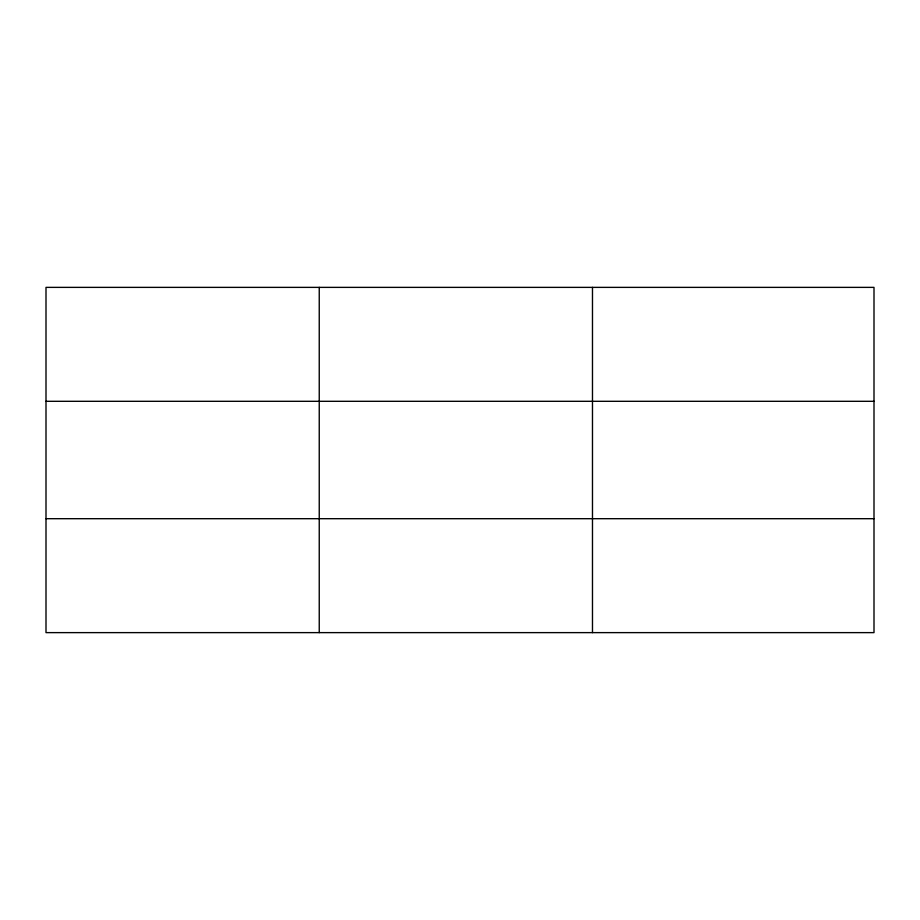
<?xml version="1.0" encoding="UTF-8"?>
<svg xmlns="http://www.w3.org/2000/svg" width="920" height="920" viewBox="0 0 920 920"><rect width="100%" height="100%" fill="white"/><g stroke="black" fill="none" stroke-linecap="round" stroke-linejoin="round"><path stroke-width="1.38" d="M319.24 632.626L319.24 287.373M592.48 632.626L592.48 287.373M874 401.304L874 287.373L46 287.373L46 632.626L874 632.626L874 401.304L46 401.304M46 518.696L874 518.696"/></g></svg>
